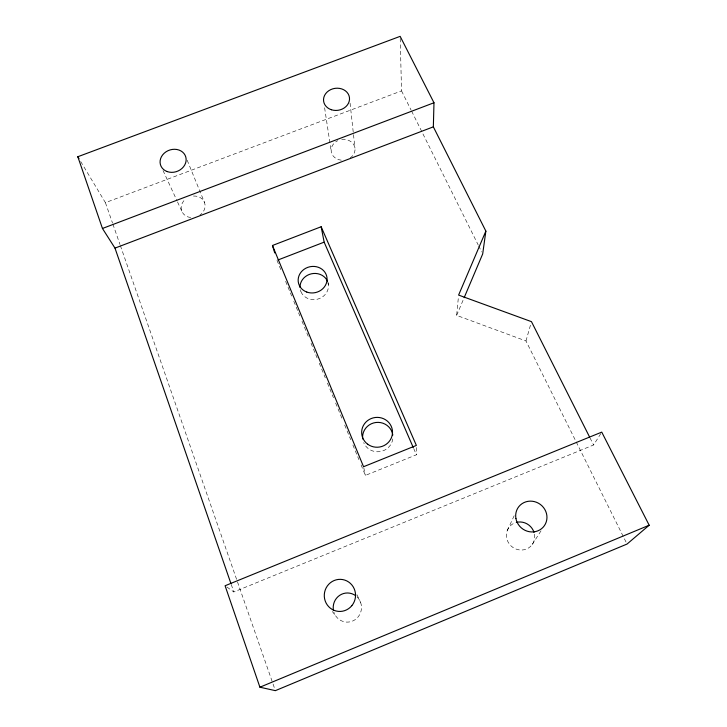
<?xml version="1.0" encoding="UTF-8"?>
<svg xmlns="http://www.w3.org/2000/svg" width="727" height="727" viewBox="0 0 727 727"><rect width="100%" height="100%" fill="white"/><g stroke="black" fill="none" stroke-linecap="round" stroke-linejoin="round"><path stroke-width="0.55" stroke-dasharray="3.63 2.73" d="M626.02 542.033L525.975 340.963L456.647 315.382L458.492 296.207M525.975 340.963L530.855 323.797M456.647 315.382L463.708 298.724M507.273 530.51L514.28 515.516M226.842 586.989L233.84 591.96L593.586 444.979L601.747 432.12M532.164 544.596L541.188 530.601M361.074 464.916L365.39 475.403L416.407 454.784L416.371 447.505M80.706 161.512L105.415 202.66L401.54 90.893L400.186 37.459M332.348 611.525L335.692 615.869M590.024 437.899L593.586 444.979M401.54 90.893L411.109 110.141M411.618 111.149L478.148 244.854M478.648 245.862L481.674 251.942M356.93 594.668L360.637 602.474M163.03 170.5L177.07 200.934M177.533 201.952L181.75 211.084M413.708 448.568L416.407 454.784M276.996 260.357L280.876 269.799M285.62 281.34L289.928 291.827M290.364 292.872L291.654 296.025M293.808 301.269L298.125 311.756M298.552 312.81L299.851 315.954M302.005 321.198L308.902 337.982M311.056 343.226L315.373 353.722M315.8 354.767L317.099 357.911M319.253 363.164L325.287 377.849M327.441 383.093L333.484 397.778M335.638 403.022L342.535 419.806M344.689 425.05L350.732 439.735M352.886 444.979L358.92 459.664M187.184 160.222L204.478 202.442M105.415 202.66L112.512 223.035M112.885 224.107L119.982 244.49M120.355 245.562L274.615 688.505M231.25 584.463L233.84 591.96M300.396 289.719L300.923 291.663M363.782 467.806L365.39 475.403M327.995 282.639L328.395 284.602M324.605 107.76L331.203 151.38M350.069 103.125L353.377 133.514M353.495 134.64L354.967 148.144M193.437 196.036A12.159 10.587 -20.1 0 1 204.65 202.906A12.159 10.587 -20.1 0 1 199.761 215.219M190.719 217.518A12.159 10.587 -20.1 0 1 181.468 210.23A12.159 10.587 -20.1 0 1 185.694 198.98M392.798 438.908A15.185 14.704 -5.9 0 1 379.648 451.658A15.185 14.704 -5.9 0 1 363.673 442.652M341.735 139.493A11.995 10.396 -8.5 0 1 354.213 145.564A11.995 10.396 -8.5 0 1 350.223 157.913M341.308 160.176A11.995 10.396 -8.5 0 1 331.276 151.852A11.995 10.396 -8.5 0 1 337.773 140.665M357.121 596.967A14.576 14.14 -85 0 1 355.03 619.74A14.576 14.14 -85 0 1 334.011 612.488M534.472 534.191A14.449 13.74 40.6 0 1 524.249 549.73A14.449 13.74 40.6 0 1 507.255 540.17A14.449 13.74 40.6 0 1 514.58 522.995M327.913 282.385A14.295 13.05 -13.1 0 1 317.545 299.17A14.295 13.05 -13.1 0 1 300.251 289.482"/><path stroke-width="1.09" d="M464.153 297.688L482.683 253.968L485.863 231.113L433.347 126.852L433.983 102.761L400.15 36.35L77.825 156.732L102.452 228.469L114.984 248.116L230.877 583.39M485.863 231.113L458.601 295.08L531.464 321.652L589.515 436.891M649.175 525.221L627.037 544.06L275.369 690.65L259.912 687.206L225.088 585.753L601.747 432.12L649.175 525.221L259.912 687.206M278.041 259.957L324.151 242.146L321.152 226.751L272.471 245.49L274.733 252.923M114.984 248.116L433.347 126.852M102.452 228.469L433.983 102.761M77.825 156.732L78.979 158.64M321.152 226.751L416.362 445.424L363.555 466.725L272.471 245.49M324.151 242.146L413.254 447.523M362.682 438.935A15.185 14.704 -5.9 0 1 375.85 422.496A15.185 14.704 -5.9 0 1 392.798 435.064M333.511 610.653A14.576 14.14 -85 0 1 355.721 595.758M516.297 522.422A14.449 13.74 40.6 0 1 534.027 532.391M300.015 287.51A14.295 13.05 -13.1 0 1 311.392 273.815A14.295 13.05 -13.1 0 1 327.513 281.313M167.265 171.599A13.25 11.305 -19.6 0 0 186.13 158.986A13.25 11.305 -19.6 0 0 165.938 151.861A13.25 11.305 -19.6 0 0 167.265 171.599M367.689 444.215A15.431 14.922 -6.1 0 0 392.38 434.155A15.431 14.922 -6.1 0 0 371.188 418.552A15.431 14.922 -6.1 0 0 367.689 444.215M331.367 109.741A13.05 11.078 -8.7 0 0 349.451 97.5A13.05 11.078 -8.7 0 0 328.768 90.73A13.05 11.078 -8.7 0 0 331.367 109.741M306.776 292.054A14.522 13.213 -13 0 0 326.986 277.714A14.522 13.213 -13 0 0 304.077 269.299A14.522 13.213 -13 0 0 306.776 292.054M351.85 605.655A16.067 15.621 -80.9 0 0 342.699 579.573A16.067 15.621 -80.9 0 0 325.196 600.947A16.067 15.621 -80.9 0 0 351.85 605.655M515.925 518.524A15.939 15.103 36.8 0 0 541.442 528.793A15.939 15.103 36.8 0 0 536.581 502.321A15.939 15.103 36.8 0 0 515.925 518.524"/></g></svg>
